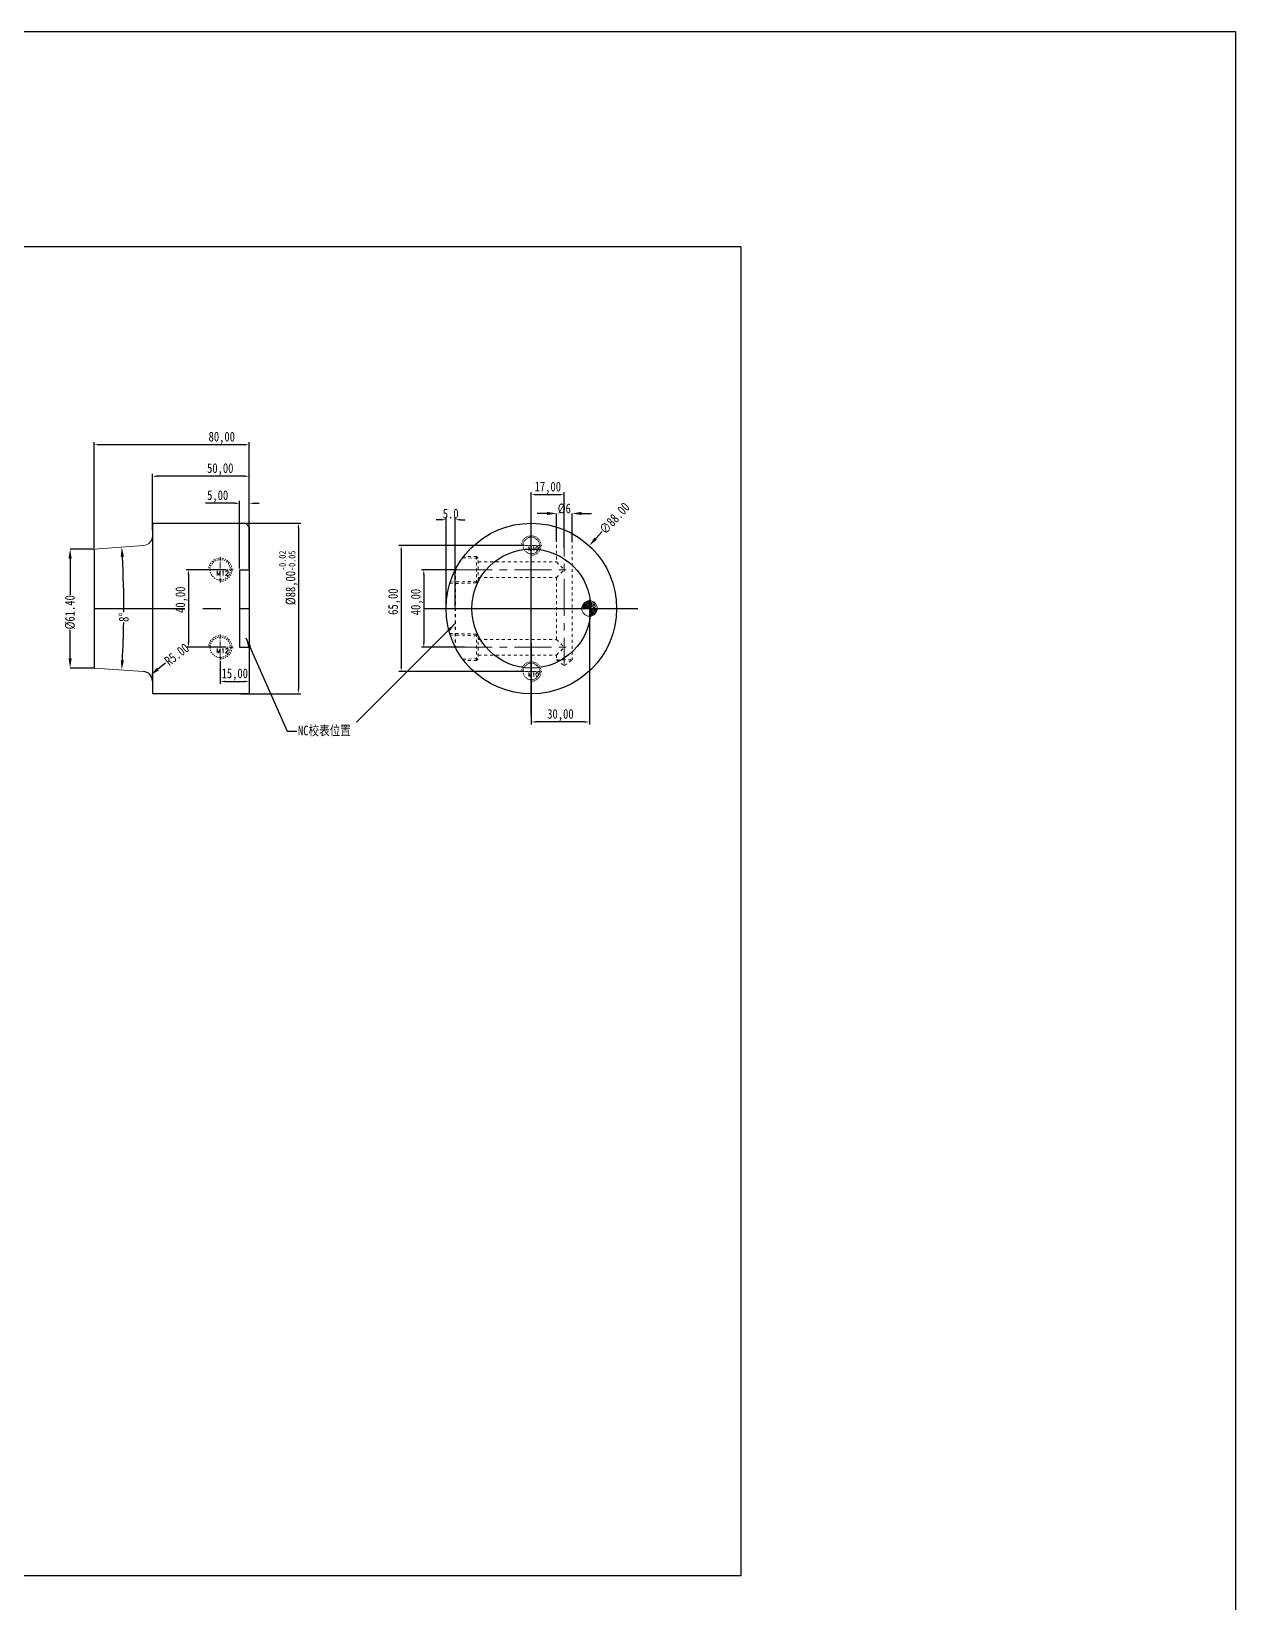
# Model space of a CAD drawing. Header units: millimetres. Extents: x -1495 to -116, y -3881 to 1305.
# Drawn here: x -737 to -116, y 495 to 1305 of the extents above; entities that cross this region are included whole.
import ezdxf

# ---------------------------------------------------------------- set-up
doc = ezdxf.new("R2010")
doc.units = ezdxf.units.MM
doc.header["$LTSCALE"] = 16.335
doc.header["$PDMODE"] = 3
doc.header["$PDSIZE"] = 0.3125
doc.linetypes.add('CENTER', pattern=[0.6, 0.375, -0.075, 0.075, -0.075])
doc.linetypes.add('HIDDEN', pattern=[0.2, 0.1, -0.1])
doc.layers.get('0').update_dxf_attribs({"linetype": 'CONTINUOUS'})
doc.layers.get('Defpoints').update_dxf_attribs({"linetype": 'CONTINUOUS'})
for name, color, linetype, lineweight in [('cool', 153, 'HIDDEN', 9), ('dim', 4, 'CONTINUOUS', 9), ('epin', 13, 'CONTINUOUS', 9), ('moldbase', 7, 'CONTINUOUS', 20), ('screw', 33, 'CONTINUOUS', 13)]:
    doc.layers.add(name, color=color, linetype=linetype, lineweight=lineweight)
doc.layers.add('DEFAULT_2', color=8, linetype='HIDDEN')
doc.styles.get("Standard").update_dxf_attribs({"font": 'txt', "width": 0.8})
doc.styles.add('TXT', font='txt.shx', dxfattribs={"bigfont": 'gbcbig.shx'})
doc.styles.add('TXT05', font='txt.shx', dxfattribs={"width": 0.5, "bigfont": 'gbcbig.shx'})
doc.dimstyles.new('mold', dxfattribs={"dimtxt": 5, "dimasz": 2.5, "dimexe": 1.25, "dimexo": 0.625, "dimtad": 1, "dimzin": 1, "dimtxsty": 'Standard', "dimcen": 0, "dimclrd": 3, "dimclre": 3, "dimclrt": 2, "dimadec": 0, "dimazin": 0, "dimtfac": 1, "dimtofl": 0, "dimtmove": 0, "dimatfit": 3, "dimfxl": 0, "dimarcsym": 0})
doc.dimstyles.get("Standard").update_dxf_attribs({"dimtxt": 0.15625, "dimasz": 0.1875, "dimexe": 0.125, "dimexo": 0.0625, "dimtad": 0, "dimtih": 1, "dimtoh": 1, "dimdsep": 46, "dimtxsty": 'Standard', "dimcen": 0.09, "dimadec": 0, "dimazin": 0, "dimtp": 0.01, "dimtm": 0.01, "dimtfac": 1, "dimtofl": 0, "dimtmove": 0, "dimatfit": 3, "dimfxl": 0, "dimtolj": 1, "dimarcsym": 0})
doc.dimstyles.new('STANDARD$0', dxfattribs={"dimscale": 2, "dimtxt": 3, "dimasz": 3, "dimexe": 1.25, "dimexo": 0.625, "dimgap": 0.5, "dimtad": 0, "dimdsep": 46, "dimlunit": 6, "dimtxsty": 'Standard', "dimblk": 'CLOSEDBLANK', "dimcen": 0, "dimclrt": 2, "dimazin": 2, "dimtfac": 2, "dimtmove": 1, "dimatfit": 3, "dimfxl": 0, "dimtolj": 1, "dimtzin": 0, "dimarcsym": 0})
doc.dimstyles.new('副本 ISO-25-1', dxfattribs={"dimtxt": 5, "dimasz": 5, "dimexe": 0, "dimexo": 0, "dimgap": 0, "dimtad": 1, "dimtxsty": 'Standard', "dimcen": 0, "dimclrd": 4, "dimclre": 4, "dimclrt": 6, "dimazin": 0, "dimtfac": 1, "dimtofl": 0, "dimtmove": 0, "dimatfit": 3, "dimfxl": 0, "dimarcsym": 0})

# ---------------------------------------------------------------- blocks, each defined once
blk = doc.blocks.new('screw_m10_g')
at = {"layer": 'screw', "color": 1, "linetype": 'CENTER', "ltscale": 0.219913}
for p, q in [((-5.5, 0), (5.5, 0)), ((0, -5.5), (0, 5.5))]:
    blk.add_line(p, q, dxfattribs=at)
at = {"layer": 'screw', "color": 33, "linetype": 'HIDDEN', "ltscale": 0.219913}
blk.add_circle((0, 0), 4.25, dxfattribs=at)
at = {"layer": 'screw', "color": 92, "linetype": 'HIDDEN', "ltscale": 0.219913}
blk.add_arc((0, 0), 5, 270, 180, dxfattribs=at)
at = {"layer": 'screw', "color": 6, "style": 'TXT'}
blk.add_text('M10', height=2, dxfattribs=at).set_placement((-1.7, -2.5))
blk = doc.blocks.new('*D172')
at = {"color": 3, "lineweight": -2}
for p, q in [((-482.67, 1040.14), (-547.41, 1040.14)), ((-546.16, 1037.64), (-546.16, 977.64)), ((-482.92, 975.14), (-547.41, 975.14))]:
    blk.add_line(p, q, dxfattribs=at)
at = {"color": 3}
for points in [[(-546.57, 1037.64), (-545.74, 1037.64), (-546.16, 1040.14)], [(-546.57, 977.64), (-545.74, 977.64), (-546.16, 975.14)]]:
    blk.add_solid(points, dxfattribs=at)
at = {"layer": 'Defpoints', "color": 0}
for p in [(-482.05, 1040.14), (-546.16, 975.14), (-482.3, 975.14)]:
    blk.add_point(p, dxfattribs=at)
at = {"color": 2, "insert": (-549.7, 1011.18), "char_height": 5, "attachment_point": 5, "rotation": 90}
blk.add_mtext('65,00', dxfattribs=at)
blk = doc.blocks.new('epin_ejp_8')
at = {"layer": 'epin'}
h = blk.add_hatch(dxfattribs=at)
h.set_pattern_fill('_ANSI31', color=123, scale=0.2, angle=90, style=0)
h.set_pattern_definition([(135, (-705.7219, 490.0809), (-0.4490128, -0.4490128), [])])
h.paths.add_polyline_path([(0, 4, 0.414214), (-4, 0), (0, 0)])
h.paths.add_polyline_path([(4, 0), (0, 0), (0, -4, 0.414214)])
at = {"layer": 'epin', "color": 1, "linetype": 'CENTER', "ltscale": 0.248791}
for p, q in [((-4.4, 0), (4.4, 0)), ((0, -4.4), (0, 4.4))]:
    blk.add_line(p, q, dxfattribs=at)
at = {"layer": 'epin'}
blk.add_circle((0, 0), 4, dxfattribs=at)
at = {"layer": 'epin', "color": 6, "style": 'TXT05', "width": 0.5}
blk.add_text('%%c8', height=2.8, dxfattribs=at).set_placement((0.16, 0.4))
blk = doc.blocks.new('*D174')
at = {"color": 3, "lineweight": -2}
for p, q in [((-449.05, 1002.62), (-449.05, 947.87)), ((-479.05, 990.02), (-479.05, 947.87)), ((-451.55, 949.12), (-476.55, 949.12))]:
    blk.add_line(p, q, dxfattribs=at)
at = {"color": 3}
for points in [[(-476.55, 949.53), (-476.55, 948.7), (-479.05, 949.12)], [(-451.55, 949.53), (-451.55, 948.7), (-449.05, 949.12)]]:
    blk.add_solid(points, dxfattribs=at)
at = {"layer": 'Defpoints', "color": 0}
for p in [(-449.05, 1003.24), (-479.05, 990.64), (-479.05, 949.12)]:
    blk.add_point(p, dxfattribs=at)
at = {"color": 2, "insert": (-464.05, 952.66), "char_height": 5, "attachment_point": 5}
blk.add_mtext('30,00', dxfattribs=at)
blk = doc.blocks.new('*D185')
at = {"color": 3, "lineweight": -2}
for p, q in [((-674.47, 1048.04), (-674.47, 1077.15)), ((-626.97, 1075.9), (-671.97, 1075.9)), ((-624.47, 1050.27), (-624.47, 1077.15))]:
    blk.add_line(p, q, dxfattribs=at)
at = {"color": 3}
for points in [[(-671.97, 1076.32), (-671.97, 1075.49), (-674.47, 1075.9)], [(-626.97, 1076.32), (-626.97, 1075.49), (-624.47, 1075.9)]]:
    blk.add_solid(points, dxfattribs=at)
at = {"layer": 'Defpoints', "color": 0}
for p in [(-674.47, 1075.9), (-674.47, 1047.42), (-624.47, 1049.64)]:
    blk.add_point(p, dxfattribs=at)
at = {"color": 2, "insert": (-639.47, 1079.45), "char_height": 5, "attachment_point": 5}
blk.add_mtext('50,00', dxfattribs=at)
blk = doc.blocks.new('*D186')
at = {"color": 3, "lineweight": -2}
for p, q in [((-704.47, 1038.97), (-704.47, 1093.38)), ((-626.97, 1092.13), (-701.97, 1092.13)), ((-624.47, 1050.27), (-624.47, 1093.38))]:
    blk.add_line(p, q, dxfattribs=at)
at = {"color": 3}
for points in [[(-701.97, 1092.54), (-701.97, 1091.71), (-704.47, 1092.13)], [(-626.97, 1092.54), (-626.97, 1091.71), (-624.47, 1092.13)]]:
    blk.add_solid(points, dxfattribs=at)
at = {"layer": 'Defpoints', "color": 0}
for p in [(-704.47, 1092.13), (-624.47, 1049.64), (-704.47, 1038.34)]:
    blk.add_point(p, dxfattribs=at)
at = {"color": 2, "insert": (-638.68, 1095.67), "char_height": 5, "attachment_point": 5}
blk.add_mtext('80,00', dxfattribs=at)
blk = doc.blocks.new('*D187')
at = {"color": 3, "lineweight": -2}
for p, q in [((-625.84, 1051.64), (-597.92, 1051.64)), ((-599.17, 1049.14), (-599.17, 966.14)), ((-628.84, 963.64), (-597.92, 963.64))]:
    blk.add_line(p, q, dxfattribs=at)
at = {"color": 3}
for points in [[(-599.59, 1049.14), (-598.76, 1049.14), (-599.17, 1051.64)], [(-599.59, 966.14), (-598.76, 966.14), (-599.17, 963.64)]]:
    blk.add_solid(points, dxfattribs=at)
at = {"layer": 'Defpoints', "color": 0}
for p in [(-626.47, 1051.64), (-629.47, 963.64), (-599.17, 963.64)]:
    blk.add_point(p, dxfattribs=at)
at = {"color": 2, "insert": (-604.3, 1023.45), "char_height": 5, "attachment_point": 5, "rotation": 90}
blk.add_mtext('%%C88,00{\\H0.7x;\\S-0.02^ -0.05;}', dxfattribs=at)
blk = doc.blocks.new('*D208')
at = {"color": 4, "lineweight": -2}
for p, q in [((-704.47, 1038.34), (-716.9, 1038.34)), ((-716.9, 1033.34), (-716.9, 1014.7)), ((-716.9, 981.94), (-716.9, 996.7)), ((-704.47, 976.94), (-716.9, 976.94))]:
    blk.add_line(p, q, dxfattribs=at)
at = {"color": 4}
for points in [[(-717.73, 1033.34), (-716.06, 1033.34), (-716.9, 1038.34)], [(-717.73, 981.94), (-716.06, 981.94), (-716.9, 976.94)]]:
    blk.add_solid(points, dxfattribs=at)
at = {"layer": 'Defpoints', "color": 0}
for p in [(-704.47, 1038.34), (-716.9, 976.94), (-704.47, 976.94)]:
    blk.add_point(p, dxfattribs=at)
at = {"color": 6, "insert": (-716.9, 1005.7), "char_height": 5, "attachment_point": 5, "rotation": 90}
blk.add_mtext('\\A1;%%c61.40', dxfattribs=at)
blk = doc.blocks.new('*D209')
at = {"color": 4, "lineweight": -2}
for start, end in [(359.76395, 3.36943), (356.63057, 359.09134)]:
    blk.add_arc((-1143.49, 1007.64), 454.32, start, end, dxfattribs=at)
at = {"color": 4}
for points in [[(-690.78, 1034.29), (-689.12, 1034.4), (-690.27, 1039.33)], [(-689.12, 980.89), (-690.78, 980.99), (-690.27, 975.95)]]:
    blk.add_solid(points, dxfattribs=at)
at = {"layer": 'Defpoints', "color": 0}
for p in [(-704.47, 1038.34), (-679.12, 1040.11), (-689.29, 1018.21), (-704.47, 976.94), (-679.12, 975.17)]:
    blk.add_point(p, dxfattribs=at)
at = {"color": 6, "insert": (-689.19, 1003.1), "char_height": 5, "attachment_point": 5, "rotation": 89.42765}
blk.add_mtext('\\A1;8°', dxfattribs=at)
blk = doc.blocks.new('*D210')
at = {"color": 4, "lineweight": -2}
blk.add_line((-667.66, 979.44), (-671.6, 976.35), dxfattribs=at)
at = {"color": 4}
blk.add_solid([(-672.11, 977.01), (-671.08, 975.7), (-675.53, 973.27)], dxfattribs=at)
at = {"layer": 'Defpoints', "color": 0}
for p in [(-675.53, 973.27), (-679.47, 970.18)]:
    blk.add_point(p, dxfattribs=at)
at = {"color": 6, "insert": (-661.89, 983.96), "char_height": 5, "attachment_point": 5, "rotation": 38.10259}
blk.add_mtext('\\A1;R5.00', dxfattribs=at)
blk = doc.blocks.new('*D211')
at = {"color": 4, "lineweight": -2}
blk.add_line((-442.46, 1047.36), (-445.85, 1043.68), dxfattribs=at)
at = {"color": 4}
blk.add_solid([(-446.46, 1044.25), (-445.24, 1043.12), (-449.24, 1040)], dxfattribs=at)
at = {"layer": 'Defpoints', "color": 0}
for p in [(-449.24, 1040), (-508.86, 975.28)]:
    blk.add_point(p, dxfattribs=at)
at = {"color": 6, "insert": (-436.14, 1054.22), "char_height": 5, "attachment_point": 5, "rotation": 47.3511}
blk.add_mtext('\\A1;∅88.00', dxfattribs=at)
blk = doc.blocks.new('screw_m12_g')
at = {"layer": 'screw', "color": 1, "linetype": 'CENTER', "ltscale": 0.373186}
for p, q in [((-6.6, 0), (6.6, 0)), ((0, -6.6), (0, 6.6))]:
    blk.add_line(p, q, dxfattribs=at)
at = {"layer": 'screw', "color": 33, "linetype": 'HIDDEN', "ltscale": 0.373186}
blk.add_circle((0, 0), 5.25, dxfattribs=at)
at = {"layer": 'screw', "color": 92, "linetype": 'HIDDEN', "ltscale": 0.373186}
blk.add_arc((0, 0), 6, 270, 180, dxfattribs=at)
at = {"layer": 'screw', "color": 6, "style": 'TXT'}
blk.add_text('M12', height=2.4, dxfattribs=at).set_placement((-2.04, -3))
blk = doc.blocks.new('*D157')
at = {"color": 3, "lineweight": -2}
for p, q in [((-624.47, 984.47), (-624.47, 968.77)), ((-639.47, 980.42), (-639.47, 968.77)), ((-636.97, 970.02), (-626.97, 970.02))]:
    blk.add_line(p, q, dxfattribs=at)
at = {"color": 3}
for points in [[(-636.97, 970.44), (-636.97, 969.6), (-639.47, 970.02)], [(-626.97, 970.44), (-626.97, 969.6), (-624.47, 970.02)]]:
    blk.add_solid(points, dxfattribs=at)
at = {"layer": 'Defpoints', "color": 0}
for p in [(-639.47, 981.04), (-624.47, 985.09), (-624.47, 970.02)]:
    blk.add_point(p, dxfattribs=at)
at = {"color": 2, "insert": (-631.97, 973.56), "char_height": 5, "attachment_point": 5}
blk.add_mtext('15,00', dxfattribs=at)
blk = doc.blocks.new('*D158')
at = {"color": 3, "lineweight": -2}
for p, q in [((-636.69, 1027.64), (-657.11, 1027.64)), ((-655.86, 1025.14), (-655.86, 990.14)), ((-636.69, 987.64), (-657.11, 987.64))]:
    blk.add_line(p, q, dxfattribs=at)
at = {"color": 3}
for points in [[(-656.28, 1025.14), (-655.45, 1025.14), (-655.86, 1027.64)], [(-656.28, 990.14), (-655.45, 990.14), (-655.86, 987.64)]]:
    blk.add_solid(points, dxfattribs=at)
at = {"layer": 'Defpoints', "color": 0}
for p in [(-636.07, 1027.64), (-655.86, 987.64), (-636.07, 987.64)]:
    blk.add_point(p, dxfattribs=at)
at = {"color": 2, "insert": (-659.41, 1012.16), "char_height": 5, "attachment_point": 5, "rotation": 90}
blk.add_mtext('40,00', dxfattribs=at)
blk = doc.blocks.new('*D192')
at = {"color": 3, "lineweight": -2}
for p, q in [((-631.97, 1061.93), (-647.09, 1061.93)), ((-629.47, 1028.27), (-629.47, 1063.18)), ((-624.47, 1028.27), (-624.47, 1063.18)), ((-621.97, 1061.93), (-619.47, 1061.93))]:
    blk.add_line(p, q, dxfattribs=at)
at = {"color": 3}
for points in [[(-631.97, 1062.34), (-631.97, 1061.51), (-629.47, 1061.93)], [(-621.97, 1062.34), (-621.97, 1061.51), (-624.47, 1061.93)]]:
    blk.add_solid(points, dxfattribs=at)
at = {"layer": 'Defpoints', "color": 0}
for p in [(-629.47, 1061.93), (-629.47, 1027.64), (-624.47, 1027.64)]:
    blk.add_point(p, dxfattribs=at)
at = {"color": 2, "insert": (-640.8, 1065.47), "char_height": 5, "attachment_point": 5}
blk.add_mtext('5,00', dxfattribs=at)
blk = doc.blocks.new('*D159')
at = {"color": 3, "lineweight": -2}
for p, q in [((-479.05, 1031.84), (-479.05, 1067.61)), ((-464.55, 1066.36), (-476.55, 1066.36)), ((-462.05, 1038.9), (-462.05, 1067.61))]:
    blk.add_line(p, q, dxfattribs=at)
at = {"color": 3}
for points in [[(-476.55, 1066.78), (-476.55, 1065.95), (-479.05, 1066.36)], [(-464.55, 1066.78), (-464.55, 1065.95), (-462.05, 1066.36)]]:
    blk.add_solid(points, dxfattribs=at)
at = {"layer": 'Defpoints', "color": 0}
for p in [(-479.05, 1066.36), (-462.05, 1038.27), (-479.05, 1031.21)]:
    blk.add_point(p, dxfattribs=at)
at = {"color": 2, "insert": (-470.55, 1069.9), "char_height": 5, "attachment_point": 5}
blk.add_mtext('17,00', dxfattribs=at)
blk = doc.blocks.new('*D160')
at = {"color": 3, "lineweight": -2}
for p, q in [((-517.39, 1027.64), (-535.76, 1027.64)), ((-534.51, 1025.14), (-534.51, 990.14)), ((-513.56, 987.64), (-535.76, 987.64))]:
    blk.add_line(p, q, dxfattribs=at)
at = {"color": 3}
for points in [[(-534.93, 1025.14), (-534.1, 1025.14), (-534.51, 1027.64)], [(-534.93, 990.14), (-534.1, 990.14), (-534.51, 987.64)]]:
    blk.add_solid(points, dxfattribs=at)
at = {"layer": 'Defpoints', "color": 0}
for p in [(-516.76, 1027.64), (-534.51, 987.64), (-512.93, 987.64)]:
    blk.add_point(p, dxfattribs=at)
at = {"color": 2, "insert": (-538.05, 1010.98), "char_height": 5, "attachment_point": 5, "rotation": 90}
blk.add_mtext('40,00', dxfattribs=at)
blk = doc.blocks.new('*D161')
at = {"color": 3, "lineweight": -2}
for p, q in [((-523.05, 1008.27), (-523.05, 1054.71)), ((-518.24, 1008.27), (-518.24, 1054.71)), ((-525.55, 1053.46), (-528.05, 1053.46)), ((-515.74, 1053.46), (-513.24, 1053.46))]:
    blk.add_line(p, q, dxfattribs=at)
at = {"color": 3}
for points in [[(-525.55, 1053.88), (-525.55, 1053.04), (-523.05, 1053.46)], [(-515.74, 1053.88), (-515.74, 1053.04), (-518.24, 1053.46)]]:
    blk.add_solid(points, dxfattribs=at)
at = {"layer": 'Defpoints', "color": 0}
for p in [(-523.05, 1053.46), (-523.05, 1007.64), (-518.24, 1007.64)]:
    blk.add_point(p, dxfattribs=at)
at = {"color": 2, "insert": (-520.64, 1056.58), "char_height": 5, "attachment_point": 5}
blk.add_mtext('5.0', dxfattribs=at)
blk = doc.blocks.new('*D223')
at = {"color": 4, "linetype": 'Continuous', "lineweight": -2}
for p, q in [((-471.05, 1056.67), (-476.05, 1056.67)), ((-466.05, 1042.15), (-466.05, 1056.67)), ((-458.05, 1042.15), (-458.05, 1056.67)), ((-453.05, 1056.67), (-448.05, 1056.67))]:
    blk.add_line(p, q, dxfattribs=at)
at = {"color": 4}
for points in [[(-471.05, 1057.5), (-471.05, 1055.84), (-466.05, 1056.67)], [(-453.05, 1057.5), (-453.05, 1055.84), (-458.05, 1056.67)]]:
    blk.add_solid(points, dxfattribs=at)
at = {"layer": 'Defpoints', "color": 0}
for p in [(-466.05, 1056.67), (-466.05, 1042.15), (-458.05, 1042.15)]:
    blk.add_point(p, dxfattribs=at)
at = {"color": 6, "insert": (-462.05, 1059.17), "char_height": 5, "attachment_point": 5}
blk.add_mtext('%%C6', dxfattribs=at)

msp = doc.modelspace()

# ---------------------------------------------------------------- linework, layer by layer
at = {"color": 1, "linetype": 'CENTER', "ltscale": 50.8}
for p, q in [((-479.047, 952.641), (-479.047, 1062.641)), ((-534.047, 1007.641), (-424.047, 1007.641))]:
    msp.add_line(p, q, dxfattribs=at)
for p, q in [((-674.468, 1051.642), (-674.468, 963.641)), ((-674.468, 1051.642), (-626.468, 1051.641)), ((-626.468, 1051.641), (-624.468, 1049.641)), ((-624.468, 1049.641), (-624.468, 963.642)), ((-704.468, 1038.341), (-704.468, 976.942)), ((-629.468, 1027.641), (-629.468, 987.641)), ((-629.468, 1027.641), (-624.468, 1027.641)), ((-629.468, 987.641), (-624.468, 987.641)), ((-624.468, 963.642), (-674.468, 963.641))]:
    msp.add_line(p, q)
at = {"lineweight": 0}
for p, q in [((-704.468, 1038.341), (-679.119, 1040.113)), ((-704.468, 976.942), (-679.119, 975.17))]:
    msp.add_line(p, q, dxfattribs=at)
at = {"color": 1, "linetype": 'CENTER', "ltscale": 7.62}
msp.add_line((-704.468, 1007.641), (-624.468, 1007.641), dxfattribs=at)
msp.add_lwpolyline([(-1495.417, 1305.363), (-115.894, 1305.363), (-115.894, -3881.077), (-1495.417, -3881.077)], close=True)
at = {"ltscale": 0.5}
msp.add_lwpolyline([(-1252.749, 1194.323), (-371.06, 1194.323), (-371.06, 508.609), (-1252.749, 508.609)], close=True, dxfattribs=at)
for radius in [44, 30.7]:
    msp.add_circle((-479.047, 1007.641), radius)
at = {"lineweight": 0}
msp.add_arc((-679.468, 1045.101), 5, 274, 0, dxfattribs=at)
at = {"ltscale": 0.5}
msp.add_arc((-679.468, 970.182), 5, 0, 86, dxfattribs=at)
at = {"layer": 'cool', "ltscale": 0.932966}
for p, q in [((-466.047, 1049.677), (-466.047, 1031.641)), ((-458.047, 1046.306), (-458.047, 981.141)), ((-514.428, 1033.798), (-506.384, 1033.547)), ((-507.24, 1034.403), (-513.814, 1034.608)), ((-506.384, 1033.547), (-507.24, 1034.403)), ((-507.24, 1034.403), (-507.24, 1020.88)), ((-506.384, 1021.736), (-506.384, 1033.547)), ((-506.384, 1031.641), (-466.047, 1031.641)), ((-466.047, 1031.641), (-462.047, 1027.641)), ((-520.879, 1021.283), (-506.384, 1021.736)), ((-507.24, 1020.88), (-506.384, 1021.736)), ((-506.384, 1023.641), (-466.047, 1023.641)), ((-466.047, 1023.641), (-462.047, 1027.641)), ((-466.047, 1023.641), (-466.047, 991.641)), ((-521.143, 1020.445), (-507.24, 1020.88)), ((-521.143, 994.837), (-507.24, 994.403)), ((-520.879, 994), (-506.384, 993.547)), ((-507.24, 994.403), (-506.384, 993.547)), ((-507.24, 980.88), (-507.24, 994.403)), ((-506.384, 993.547), (-506.384, 981.736)), ((-506.384, 991.641), (-466.047, 991.641)), ((-466.047, 991.641), (-462.047, 987.641)), ((-514.428, 981.484), (-506.384, 981.736)), ((-507.24, 980.88), (-513.814, 980.674)), ((-506.384, 981.736), (-507.24, 980.88)), ((-506.384, 983.641), (-466.047, 983.641)), ((-466.047, 983.641), (-462.047, 987.641)), ((-466.047, 983.641), (-466.047, 981.141)), ((-466.047, 981.141), (-462.047, 978.236)), ((-466.047, 981.141), (-458.047, 981.141)), ((-462.047, 978.236), (-458.047, 981.141))]:
    msp.add_line(p, q, dxfattribs=at)
at = {"layer": 'cool', "color": 1, "linetype": 'CENTER', "ltscale": 0.621977}
msp.add_line((-479.047, 967.641), (-479.047, 1000.141), dxfattribs=at)
at = {"layer": 'DEFAULT_2', "color": 8, "linetype": 'HIDDEN'}
msp.add_line((-518.239, 1027.641), (-518.239, 987.641), dxfattribs=at)
at = {"layer": 'moldbase', "color": 1, "linetype": 'CENTER', "ltscale": 3.109887}
for p, q in [((-462.047, 1053.467), (-462.047, 979.338)), ((-518.239, 1027.641), (-461.047, 1027.641)), ((-518.239, 987.641), (-461.047, 987.641))]:
    msp.add_line(p, q, dxfattribs=at)
at = {"layer": 'screw', "color": 1, "linetype": 'CENTER', "ltscale": 0.373186}
for p, q in [((-639.468, 1021.041), (-639.468, 1034.241)), ((-646.068, 1027.641), (-632.868, 1027.641))]:
    msp.add_line(p, q, dxfattribs=at)
at = {"layer": 'screw', "color": 33, "linetype": 'HIDDEN', "ltscale": 0.373186}
msp.add_circle((-639.468, 1027.641), 5.25, dxfattribs=at)
at = {"layer": 'screw', "color": 92, "linetype": 'HIDDEN', "ltscale": 0.373186}
msp.add_arc((-639.468, 1027.641), 6, 270, 180, dxfattribs=at)

# ---------------------------------------------------------------- block references
msp.add_blockref('screw_m12_g', (-639.468, 987.641))
at = {"layer": 'epin', "ltscale": 0.5}
msp.add_blockref('epin_ejp_8', (-449.047, 1007.641), dxfattribs=at)
at = {"layer": 'screw', "color": 4}
for p in [(-479.047, 1040.141), (-479.047, 975.141)]:
    msp.add_blockref('screw_m10_g', p, dxfattribs=at)

# ---------------------------------------------------------------- texts
at = {"layer": 'dim', "insert": (-599.396, 944.407), "char_height": 5, "attachment_point": 4}
msp.add_mtext('\\A1;NC{\\fSimSun|b0|i0|c134|p2;校表位置}', dxfattribs=at)
at = {"layer": 'screw', "color": 6, "style": 'TXT'}
msp.add_text('M12', height=2.4, dxfattribs=at).set_placement((-641.508, 1024.641))

# ---------------------------------------------------------------- dimensions: what is measured, and where the dimension line sits
at = {"color": 6}
for base, p1, p2, picture, middle in [((-704.468, 1092.126), (-624.468, 1049.641), (-704.468, 1038.341), '*D186', (-638.677, 1092.126)), ((-674.468, 1075.904), (-624.468, 1049.641), (-674.468, 1047.416), '*D185', (-639.468, 1075.904)), ((-479.047, 1066.362), (-462.047, 1038.272), (-479.047, 1031.213), '*D159', (-470.547, 1066.362)), ((-629.468, 1061.927), (-624.466, 1027.641), (-629.468, 1027.641), '*D192', (-640.802, 1061.927)), ((-479.047, 949.118), (-449.047, 1003.241), (-479.047, 990.642), '*D174', (-464.047, 949.118)), ((-624.468, 970.02), (-639.468, 981.041), (-624.468, 985.091), '*D157', (-631.968, 970.02))]:
    dim = msp.add_linear_dim(base=base, p1=p1, p2=p2, dimstyle='mold', dxfattribs=at)
    dim.commit()
    dim.dimension.update_dxf_attribs({"geometry": picture, "text_midpoint": middle, "dimtype": 160})
at = {"color": 3}
dim = msp.add_diameter_dim_2p(p1=(-508.857, 975.278), p2=(-449.237, 1040.004), dimstyle='Standard', override={"dimtxt": 5, "dimasz": 5, "dimexe": 0, "dimexo": 0, "dimgap": 0, "dimtih": 0, "dimtoh": 0, "dimzin": 0, "dimcen": 0, "dimclrd": 4, "dimclre": 4, "dimclrt": 6, "dimtp": 0, "dimtm": 0, "dimtzin": 0}, dxfattribs=at)
dim.commit()
dim.dimension.update_dxf_attribs({"geometry": '*D211', "text_midpoint": (-436.138, 1054.224)})
dim = msp.add_linear_dim(base=(-466.047, 1056.671), p1=(-458.047, 1042.145), p2=(-466.047, 1042.145), text='%%C6', dimstyle='副本 ISO-25-1', override={"dimfxl": 1.25, "dimarcsym": 1})
dim.commit()
dim.dimension.update_dxf_attribs({"geometry": '*D223', "text_midpoint": (-462.047, 1056.671), "dimtype": 160})
at = {"color": 6}
dim = msp.add_linear_dim(base=(-523.047, 1053.46), p1=(-518.239, 1007.641), p2=(-523.047, 1007.641), text='5.0', dimstyle='mold', dxfattribs=at)
dim.commit()
dim.dimension.update_dxf_attribs({"geometry": '*D161', "text_midpoint": (-520.643, 1053.46), "dimtype": 160})
dim = msp.add_linear_dim(base=(-599.175, 963.642), p1=(-626.468, 1051.641), p2=(-629.468, 963.642), angle=90, text='%%C<>{\\H0.7x;\\S-0.02^ -0.05;}', dimstyle='mold', dxfattribs=at)
dim.commit()
dim.dimension.update_dxf_attribs({"geometry": '*D187', "text_midpoint": (-599.175, 1023.451), "dimtype": 160})
dim = msp.add_linear_dim(base=(-716.896, 976.942), p1=(-704.468, 1038.341), p2=(-704.468, 976.942), angle=90, text='%%c<>', dimstyle='STANDARD$0', override={"dimscale": 1, "dimtxt": 5, "dimasz": 5, "dimexe": 0, "dimexo": 0, "dimgap": 0, "dimzin": 0, "dimlunit": 2, "dimclrd": 4, "dimclre": 4, "dimclrt": 6, "dimazin": 0, "dimtp": 0.01, "dimtm": 0.01, "dimtfac": 1, "dimtofl": 0, "dimtmove": 0, "dimfxl": 1.25})
dim.commit()
dim.dimension.update_dxf_attribs({"geometry": '*D208', "text_midpoint": (-716.896, 1005.695), "dimtype": 160})
at = {"color": 3}
dim = msp.add_angular_dim_2l(base=(-689.29, 1018.213), line1=((-704.468, 976.942), (-679.119, 975.17)), line2=((-704.468, 1038.341), (-679.119, 1040.113)), dimstyle='Standard', override={"dimtxt": 5, "dimasz": 5, "dimexe": 0, "dimexo": 0, "dimgap": 0, "dimtih": 0, "dimtoh": 0, "dimzin": 0, "dimcen": 0, "dimclrd": 4, "dimclre": 4, "dimclrt": 6, "dimtp": 0, "dimtm": 0, "dimtzin": 0}, dxfattribs=at)
dim.commit()
dim.dimension.update_dxf_attribs({"geometry": '*D209', "text_midpoint": (-689.19, 1003.103), "dimtype": 162})
at = {"color": 6}
for base, p1, p2, picture, middle in [((-546.157, 975.141), (-482.046, 1040.141), (-482.297, 975.141), '*D172', (-546.157, 1011.179)), ((-655.865, 987.641), (-636.068, 1027.641), (-636.068, 987.641), '*D158', (-655.865, 1012.161)), ((-534.513, 987.641), (-516.762, 1027.641), (-512.933, 987.641), '*D160', (-534.513, 1010.976))]:
    dim = msp.add_linear_dim(base=base, p1=p1, p2=p2, angle=90, dimstyle='mold', dxfattribs=at)
    dim.commit()
    dim.dimension.update_dxf_attribs({"geometry": picture, "text_midpoint": middle, "dimtype": 160})
at = {"color": 3}
dim = msp.add_radius_dim(center=(-679.468, 970.182), mpoint=(-675.534, 973.267), dimstyle='Standard', override={"dimtxt": 5, "dimasz": 5, "dimexe": 0, "dimexo": 0, "dimgap": 0, "dimtih": 0, "dimtoh": 0, "dimzin": 0, "dimcen": 0, "dimclrd": 4, "dimclre": 4, "dimclrt": 6, "dimtp": 0, "dimtm": 0, "dimtzin": 0}, dxfattribs=at)
dim.commit()
dim.dimension.update_dxf_attribs({"geometry": '*D210', "text_midpoint": (-661.894, 983.963)})

# ---------------------------------------------------------------- leaders
at = {"layer": 'dim'}
msp.add_leader([(-518.239, 999.891), (-569.231, 949.043)], dimstyle='Standard', override={"dimtxt": 2.5, "dimasz": 5, "dimexe": 0, "dimexo": 0, "dimgap": 0.49975, "dimzin": 0, "dimcen": 0, "dimadec": 2, "dimtzin": 0}, dxfattribs=at)
at = {"layer": 'dim', "annotation_type": 0, "has_hookline": 1, "hookline_direction": 0, "text_width": 30.467}
msp.add_leader([(-626.28, 992.467), (-604.896, 944.407), (-599.896, 944.407)], dimstyle='Standard', override={"dimtxt": 2.5, "dimasz": 5, "dimexe": 0, "dimexo": 0, "dimgap": 0.49975, "dimtad": 0, "dimzin": 0, "dimcen": 0, "dimadec": 2, "dimtol": 0, "dimtzin": 0}, dxfattribs=at)

doc.saveas('drawing.dxf')
